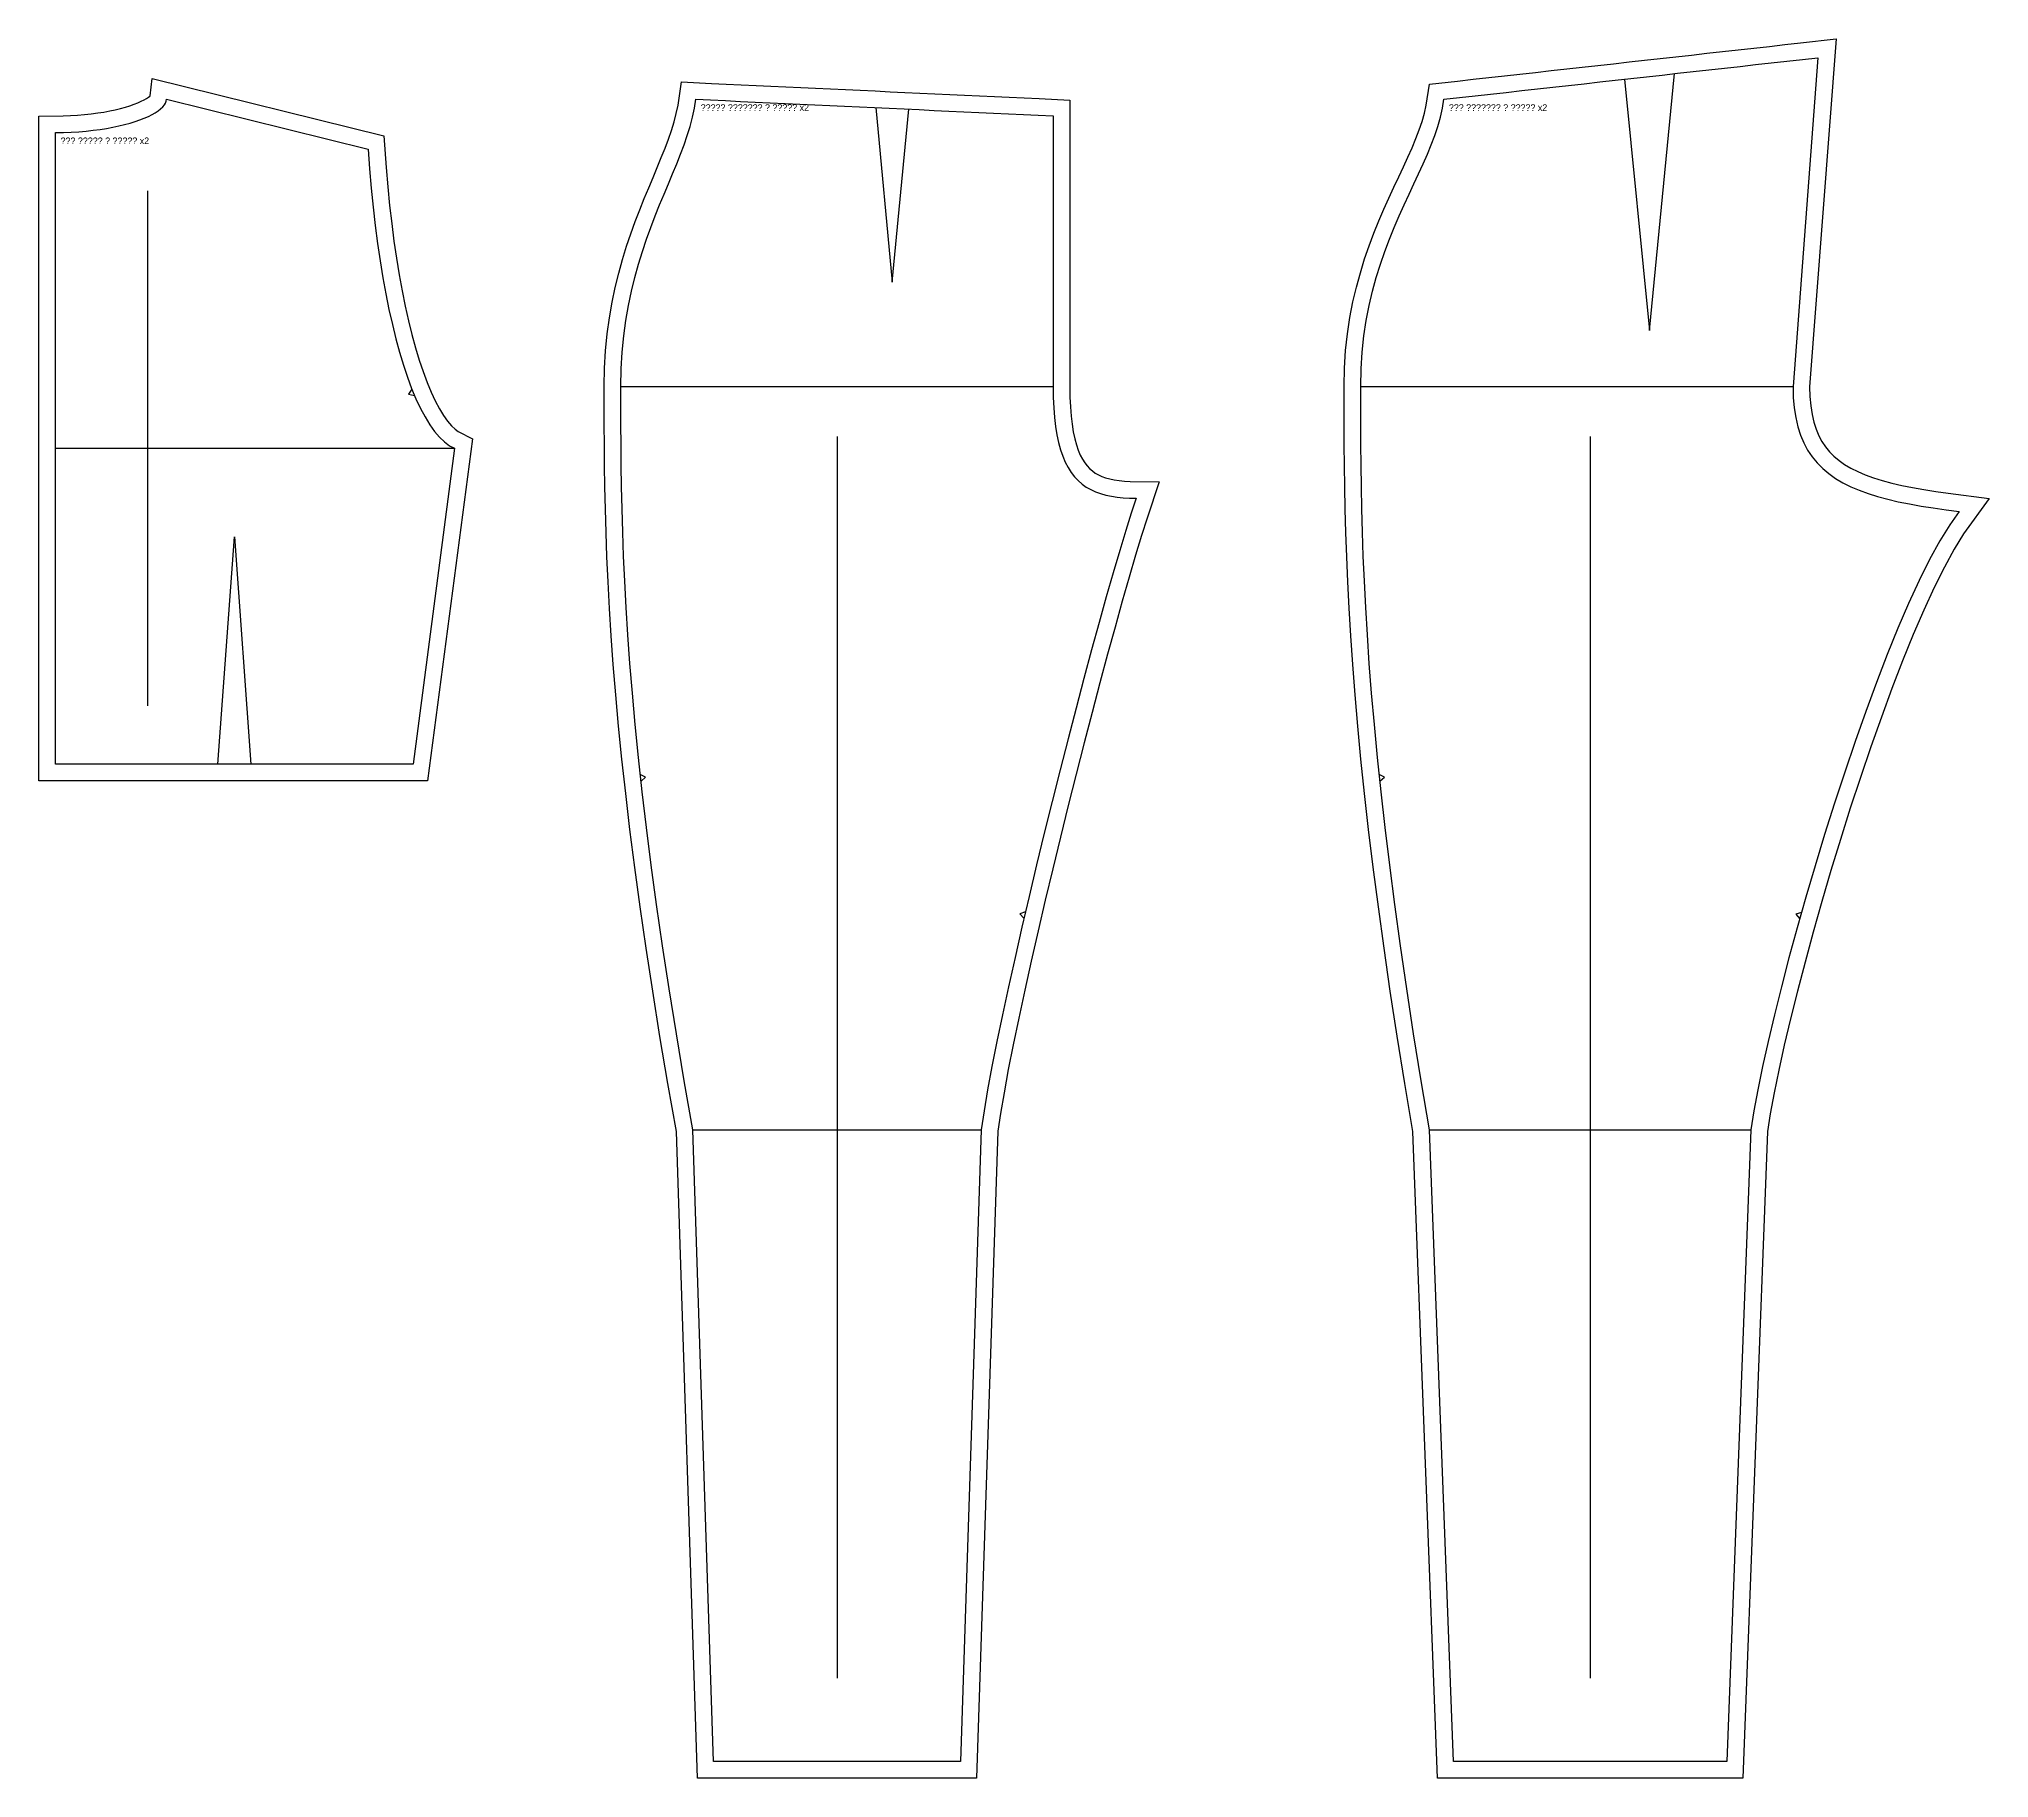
# Model space of a CAD drawing. Header units: millimetres. Extents: x -10 to 2213, y -1010 to 36.
# Drawn here: x 1040 to 2213, y -1010 to 36 of the extents above; entities that cross this region are included whole.
import ezdxf

# ---------------------------------------------------------------- set-up
doc = ezdxf.new("R2010")
doc.units = ezdxf.units.MM
for name, color, linetype in [('GRAIN', 4, 'CONTINUOUS'), ('INTERNAL', 3, 'CONTINUOUS'), ('NOTCH', 5, 'CONTINUOUS'), ('OUTLINE', 1, 'CONTINUOUS'), ('SEAM', 2, 'CONTINUOUS'), ('TEXT', 6, 'CONTINUOUS')]:
    doc.layers.add(name, color=color, linetype=linetype)

msp = doc.modelspace()

# ---------------------------------------------------------------- linework, layer by layer
at = {"layer": 'GRAIN'}
for points in [[(1105.2, -55), (1105.2, -365)], [(1520, -202.8), (1520, -950)], [(1973, -202.8), (1973, -950)]]:
    msp.add_lwpolyline(points, dxfattribs=at)
at = {"layer": 'INTERNAL'}
for points in [[(1993.75, 12.083333), (2008.75, -139.2), (2023.75, 15.416667)], [(1543.25, -5.034884), (1553.25, -110), (1563.25, -5.965116)], [(1390, -172.8), (1650, -172.8)], [(1835, -172.8), (2095, -172.8)], [(1050, -210), (1290, -210)], [(1147.5, -400), (1157.5, -263.2), (1167.5, -400)], [(1433.333333, -620), (1606.666667, -620)], [(1876.333333, -620), (2069.666667, -620)]]:
    msp.add_lwpolyline(points, dxfattribs=at)
at = {"layer": 'NOTCH'}
for points in [[(1264.315912, -174.424915), (1262.295184, -177.410993), (1265.828767, -178.127789)], [(1402.119815, -410.224196), (1404.882311, -407.907169), (1401.681019, -406.248336)], [(1846.560552, -410.225275), (1849.33468, -407.922187), (1846.141781, -406.247257)], [(1633.365854, -488.805892), (1629.990359, -490.073188), (1632.458438, -492.701608)], [(2100.097091, -489.172052), (2096.666411, -490.281302), (2099.009826, -493.021448)]]:
    msp.add_lwpolyline(points, dxfattribs=at)
at = {"layer": 'OUTLINE'}
for points in [[(1885, 0), (1894.375, 1.041667), (1903.75, 2.083333), (1913.125, 3.125), (1922.5, 4.166667), (1931.875, 5.208333), (1941.25, 6.25), (1950.625, 7.291667), (1960, 8.333333), (1969.375, 9.375), (1978.75, 10.416667), (1988.125, 11.458333), (1997.5, 12.5), (2006.875, 13.541667), (2016.25, 14.583333), (2025.625, 15.625), (2035, 16.666667), (2044.375, 17.708333), (2053.75, 18.75), (2063.125, 19.791667), (2072.5, 20.833333), (2081.875, 21.875), (2091.25, 22.916667), (2100.625, 23.958333), (2110, 25), (2095, -172.8), (2095.18193, -179.477836), (2095.726273, -185.722685), (2096.630859, -191.551562), (2097.893519, -196.981481), (2099.51208, -202.029456), (2101.484375, -206.7125), (2103.808232, -211.047627), (2106.481481, -215.051852), (2109.501953, -218.742188), (2112.867477, -222.135648), (2116.575883, -225.249248), (2120.625, -228.1), (2125.012659, -230.704919), (2129.73669, -233.081019), (2134.794922, -235.245313), (2140.185185, -237.214815), (2145.90531, -239.006539), (2151.953125, -240.6375), (2158.326461, -242.124711), (2165.023148, -243.485185), (2172.041016, -244.735938), (2179.377894, -245.893981), (2187.031612, -246.976331), (2195, -248), (2189.259235, -256.003038), (2183.309992, -265.670139), (2177.186849, -276.863281), (2170.924383, -289.444444), (2164.557171, -303.275608), (2158.119792, -318.21875), (2151.646822, -334.135851), (2145.17284, -350.888889), (2138.732422, -368.339844), (2132.360147, -386.350694), (2126.090591, -404.78342), (2119.958333, -423.5), (2113.99795, -442.362413), (2108.24402, -461.232639), (2102.73112, -479.972656), (2097.493827, -498.444444), (2092.56672, -516.509983), (2087.984375, -534.03125), (2083.781371, -550.870226), (2079.992284, -566.888889), (2076.651693, -581.949219), (2073.794174, -595.913194), (2071.454307, -608.642795), (2069.666667, -620), (2055.285714, -1000), (1890.714286, -1000), (1876.333333, -620), (1871.378954, -590.45905), (1866.837191, -562.179731), (1862.690104, -535.119344), (1858.919753, -509.235185), (1855.508198, -484.484554), (1852.4375, -460.82475), (1849.689718, -438.213071), (1847.246914, -416.606815), (1845.091146, -395.963281), (1843.204475, -376.239769), (1841.568962, -357.393575), (1840.166667, -339.382), (1838.979649, -322.162341), (1837.989969, -305.691898), (1837.179688, -289.927969), (1836.530864, -274.827852), (1836.025559, -260.348846), (1835.645833, -246.44825), (1835.373746, -233.083362), (1835.191358, -220.211481), (1835.080729, -207.789906), (1835.02392, -195.775935), (1835.00299, -184.126867), (1835, -172.8), (1835.228226, -162.221875), (1835.88831, -152.075), (1836.943359, -142.340625), (1838.356481, -133), (1840.090784, -124.034375), (1842.109375, -115.425), (1844.375362, -107.153125), (1846.851852, -99.2), (1849.501953, -91.546875), (1852.288773, -84.175), (1855.17542, -77.065625), (1858.125, -70.2), (1861.100622, -63.559375), (1864.065394, -57.125), (1866.982422, -50.878125), (1869.814815, -44.8), (1872.52568, -38.871875), (1875.078125, -33.075), (1877.435258, -27.390625), (1879.560185, -21.8), (1881.416016, -16.284375), (1882.965856, -10.825), (1884.172815, -5.403125)], [(1050, -20), (1054.776524, -19.943649), (1059.434414, -19.778356), (1063.966146, -19.509766), (1068.364198, -19.143519), (1072.621046, -18.685258), (1076.729167, -18.140625), (1080.681038, -17.515263), (1084.469136, -16.814815), (1088.085938, -16.044922), (1091.52392, -15.211227), (1094.775559, -14.319372), (1097.833333, -13.375), (1100.689718, -12.383753), (1103.337191, -11.351273), (1105.768229, -10.283203), (1107.975309, -9.185185), (1109.950907, -8.062862), (1111.6875, -6.921875), (1113.177566, -5.767867), (1114.41358, -4.606481), (1115.388021, -3.443359), (1116.093364, -2.284144), (1116.522087, -1.134476), (1116.666667, 0), (1238.013278, -30), (1238.84054, -41.882378), (1239.819151, -53.517361), (1240.944348, -64.886719), (1242.211368, -75.972222), (1243.615449, -86.755642), (1245.151828, -97.21875), (1246.815742, -107.343316), (1248.602428, -117.111111), (1250.507123, -126.503906), (1252.525066, -135.503472), (1254.651492, -144.09158), (1256.881639, -152.25), (1259.210744, -159.960503), (1261.634045, -167.204861), (1264.146779, -173.964844), (1266.744183, -180.222222), (1269.421494, -185.958767), (1272.17395, -191.15625), (1274.996787, -195.796441), (1277.885243, -199.861111), (1280.834555, -203.332031), (1283.83996, -206.190972), (1286.896696, -208.419705), (1290, -210), (1265, -400), (1050, -400)], [(1435, 0), (1443.958333, -0.416667), (1452.916667, -0.833333), (1461.875, -1.25), (1470.833333, -1.666667), (1479.791667, -2.083333), (1488.75, -2.5), (1497.708333, -2.916667), (1506.666667, -3.333333), (1515.625, -3.75), (1524.583333, -4.166667), (1533.541667, -4.583333), (1542.5, -5), (1551.458333, -5.416667), (1560.416667, -5.833333), (1569.375, -6.25), (1578.333333, -6.666667), (1587.291667, -7.083333), (1596.25, -7.5), (1605.208333, -7.916667), (1614.166667, -8.333333), (1623.125, -8.75), (1632.083333, -9.166667), (1641.041667, -9.583333), (1650, -10), (1650, -172.8), (1650.090965, -179.477257), (1650.363137, -185.718056), (1650.81543, -191.535937), (1651.446759, -196.944444), (1652.25604, -201.957118), (1653.242188, -206.5875), (1654.404116, -210.849132), (1655.740741, -214.755556), (1657.250977, -218.320313), (1658.933738, -221.556944), (1660.787941, -224.478993), (1662.8125, -227.1), (1665.00633, -229.433507), (1667.368345, -231.493056), (1669.897461, -233.292188), (1672.592593, -234.844444), (1675.452655, -236.163368), (1678.476563, -237.2625), (1681.663231, -238.155382), (1685.011574, -238.855556), (1688.520508, -239.376563), (1692.188947, -239.731944), (1696.015806, -239.935243), (1700, -240), (1697.00428, -248.96195), (1693.666184, -259.508102), (1690.02181, -271.503906), (1686.107253, -284.814815), (1681.958611, -299.306279), (1677.611979, -314.84375), (1673.103455, -331.292679), (1668.469136, -348.518519), (1663.745117, -366.386719), (1658.967496, -384.762731), (1654.172369, -403.512008), (1649.395833, -422.5), (1644.673985, -441.592159), (1640.042921, -460.653935), (1635.538737, -479.550781), (1631.197531, -498.148148), (1627.055399, -516.311487), (1623.148438, -533.90625), (1619.512744, -550.797888), (1616.184414, -566.851852), (1613.199544, -581.933594), (1610.594232, -595.908565), (1608.404574, -608.642216), (1606.666667, -620), (1594.285714, -1000), (1445.714286, -1000), (1433.333333, -620), (1428.139226, -590.45905), (1423.377701, -562.179731), (1419.029948, -535.119344), (1415.07716, -509.235185), (1411.50053, -484.484554), (1408.28125, -460.82475), (1405.400511, -438.213071), (1402.839506, -416.606815), (1400.579427, -395.963281), (1398.601466, -376.239769), (1396.886815, -357.393575), (1395.416667, -339.382), (1394.172213, -322.162341), (1393.134645, -305.691898), (1392.285156, -289.927969), (1391.604938, -274.827852), (1391.075183, -260.348846), (1390.677083, -246.44825), (1390.391831, -233.083362), (1390.200617, -220.211481), (1390.084635, -207.789906), (1390.025077, -195.775935), (1390.003135, -184.126867), (1390, -172.8), (1390.202908, -162.221875), (1390.789931, -152.075), (1391.728516, -142.340625), (1392.986111, -133), (1394.530165, -124.034375), (1396.328125, -115.425), (1398.347439, -107.153125), (1400.555556, -99.2), (1402.919922, -91.546875), (1405.407986, -84.175), (1407.987196, -77.065625), (1410.625, -70.2), (1413.288845, -63.559375), (1415.946181, -57.125), (1418.564453, -50.878125), (1421.111111, -44.8), (1423.553602, -38.871875), (1425.859375, -33.075), (1427.995877, -27.390625), (1429.930556, -21.8), (1431.630859, -16.284375), (1433.064236, -10.825), (1434.198134, -5.403125)]]:
    msp.add_lwpolyline(points, close=True, dxfattribs=at)
at = {"layer": 'SEAM'}
for points in [[(1876.275441, 9.092144), (1893.270685, 10.980504), (1902.645685, 12.022171), (1912.020685, 13.063837), (1921.395685, 14.105504), (1930.770685, 15.147171), (1940.145685, 16.188837), (1949.520685, 17.230504), (1958.895685, 18.272171), (1968.270685, 19.313837), (1977.645685, 20.355504), (1987.020685, 21.397171), (1996.395685, 22.438837), (2005.770685, 23.480504), (2015.145685, 24.522171), (2024.520685, 25.563837), (2033.895685, 26.605504), (2043.270685, 27.647171), (2052.645685, 28.688837), (2062.020685, 29.730504), (2071.395685, 30.772171), (2080.770685, 31.813837), (2090.145685, 32.855504), (2099.520685, 33.897171), (2120.883425, 36.270809), (2105.010319, -173.042558), (2105.170088, -178.906971), (2105.65939, -184.520375), (2106.455409, -189.649678), (2107.540952, -194.317932), (2108.899627, -198.555367), (2110.518874, -202.400132), (2112.393461, -205.897151), (2114.528157, -209.094684), (2116.938179, -212.039188), (2119.646726, -214.770218), (2122.680371, -217.317284), (2126.064102, -219.699576), (2129.817725, -221.928073), (2133.954315, -224.008701), (2138.480453, -225.945324), (2143.397448, -227.741903), (2148.702871, -229.40373), (2154.391935, -230.937944), (2160.458571, -232.353586), (2166.896162, -233.661424), (2173.698017, -234.873678), (2180.857641, -236.003744), (2188.36887, -237.065943), (2212.890276, -240.216116), (2197.590671, -261.544864), (2191.960423, -270.69362), (2186.052844, -281.492711), (2179.944445, -293.764356), (2173.69243, -307.345282), (2167.344447, -322.080908), (2160.943067, -337.821969), (2154.528002, -354.422543), (2148.137272, -371.738865), (2141.807849, -389.628598), (2135.576037, -407.950355), (2129.477706, -426.563384), (2123.548434, -445.327343), (2117.823607, -464.102124), (2112.338487, -482.747707), (2107.128265, -501.124019), (2102.228098, -519.090778), (2097.673152, -536.507281), (2093.498638, -553.232115), (2089.739847, -569.1227), (2086.432198, -584.034515), (2083.611265, -597.819711), (2081.312733, -610.324429), (2079.637119, -620.969912), (2064.914427, -1010), (1881.085573, -1010), (1866.364787, -621.020294), (1861.510968, -592.078938), (1856.958029, -563.730032), (1852.799884, -536.597493), (1849.018653, -510.638643), (1845.596461, -485.810835), (1842.515436, -462.071466), (1839.757713, -439.377978), (1837.305428, -417.687873), (1835.14072, -396.958724), (1833.245724, -377.148178), (1831.602574, -358.213979), (1830.193393, -340.11397), (1829.000295, -322.806108), (1828.005376, -306.248475), (1827.190712, -290.399286), (1826.538353, -275.21689), (1826.030323, -260.659775), (1825.648613, -246.686559), (1825.375188, -233.255975), (1825.191989, -220.326852), (1825.08094, -207.858079), (1825.023962, -195.808561), (1825.002992, -184.13717), (1824.999972, -172.693456), (1825.235233, -161.789241), (1825.923362, -151.211258), (1827.024314, -141.05336), (1828.499611, -131.301768), (1830.310038, -121.942609), (1832.415726, -112.961761), (1834.776262, -104.344738), (1837.350835, -96.076625), (1840.098386, -88.14208), (1842.977756, -80.525385), (1845.947821, -73.210562), (1848.967607, -66.181523), (1851.996391, -59.422257), (1854.993802, -52.917045), (1857.919934, -46.650675), (1860.7355, -40.608661), (1863.402058, -34.777426), (1865.882345, -29.14443), (1868.140749, -23.698144), (1870.143945, -18.427792), (1871.861645, -13.322697), (1873.267352, -8.371041), (1874.338792, -3.557943)], [(1106.840625, 1.999646), (1108.166389, 12.402558), (1247.483313, -22.040165), (1248.81139, -41.116008), (1249.77779, -52.605813), (1250.888269, -63.826446), (1252.137783, -74.758781), (1253.521208, -85.383564), (1255.033318, -95.681394), (1256.668754, -105.63268), (1258.421989, -115.217596), (1260.287271, -124.416029), (1262.258553, -133.207504), (1264.329388, -141.57109), (1266.492775, -149.485285), (1268.74095, -156.927869), (1271.065066, -163.875717), (1273.454721, -170.304583), (1275.897251, -176.188857), (1278.376651, -181.501347), (1280.871947, -186.213233), (1283.354771, -190.294509), (1285.78595, -193.715693), (1288.11137, -196.452382), (1290.25912, -198.495463), (1292.144443, -199.870094), (1300.836663, -204.296432), (1273.770404, -410), (1040, -410), (1040, -10.11728), (1054.540186, -9.945741), (1058.961201, -9.788855), (1063.255281, -9.534349), (1067.41395, -9.188037), (1071.428571, -8.755852), (1075.290318, -8.243882), (1078.990129, -7.658408), (1082.518651, -7.005957), (1085.866166, -6.293386), (1089.02249, -5.527992), (1091.976852, -4.717674), (1094.717715, -3.871177), (1097.232567, -2.998452), (1099.50763, -2.111207), (1101.527526, -1.223772), (1103.274898, -0.354457), (1104.730147, 0.47226), (1105.87164, 1.22225), (1106.677456, 1.846329)], [(1426.435278, 10.40917), (1444.422947, 9.572534), (1453.381281, 9.155868), (1462.339614, 8.739201), (1471.297947, 8.322534), (1480.256281, 7.905868), (1489.214614, 7.489201), (1498.172947, 7.072534), (1507.131281, 6.655868), (1516.089614, 6.239201), (1525.047947, 5.822534), (1534.006281, 5.405868), (1542.964614, 4.989201), (1551.922947, 4.572534), (1560.881281, 4.155868), (1569.839614, 3.739201), (1578.797947, 3.322534), (1587.756281, 2.905868), (1596.714614, 2.489201), (1605.672947, 2.072534), (1614.631281, 1.655868), (1623.589614, 1.239201), (1632.547947, 0.822534), (1641.506281, 0.405868), (1660, -0.454305), (1660, -172.731888), (1660.087996, -179.191232), (1660.346232, -185.112489), (1660.770379, -190.568328), (1661.353888, -195.567157), (1662.088536, -200.117555), (1662.964139, -204.228887), (1663.968408, -207.912265), (1665.08715, -211.181906), (1666.305116, -214.05679), (1667.60777, -216.56232), (1668.984116, -218.731312), (1670.430212, -220.603437), (1671.952261, -222.222393), (1673.567768, -223.631027), (1675.303604, -224.865845), (1677.191281, -225.953049), (1679.261196, -226.907595), (1681.537997, -227.735168), (1684.038326, -228.435743), (1686.770857, -229.007143), (1689.737764, -229.44767), (1692.936668, -229.757566), (1696.362427, -229.939556), (1713.812004, -230.223172), (1706.513882, -252.056124), (1703.217508, -262.470463), (1699.602962, -274.368084), (1695.711144, -287.601672), (1691.580728, -302.029472), (1687.249321, -317.512521), (1682.753972, -333.913383), (1678.131414, -351.095504), (1673.418194, -368.92286), (1668.650744, -387.259751), (1663.865427, -405.970669), (1659.098564, -424.920211), (1654.38645, -443.973008), (1649.765376, -462.993665), (1645.271635, -481.846698), (1640.94154, -500.396467), (1636.811434, -518.507072), (1632.91771, -536.042223), (1629.296831, -552.865027), (1625.985365, -568.83765), (1623.020021, -583.820734), (1620.437705, -597.672354), (1618.275565, -610.245979), (1616.641921, -620.922368), (1603.965206, -1010), (1436.034794, -1010), (1423.361711, -621.03384), (1418.284041, -592.155115), (1413.510277, -563.803113), (1409.150413, -536.66734), (1405.185704, -510.705117), (1401.597414, -485.873799), (1398.366812, -462.130784), (1395.47517, -439.433523), (1392.903765, -417.739526), (1390.633874, -397.006377), (1388.646775, -377.191744), (1386.923739, -358.253388), (1385.44603, -340.149183), (1384.194898, -322.837118), (1383.151575, -306.275316), (1382.297272, -290.422036), (1381.613169, -275.235684), (1381.080418, -260.674804), (1380.680138, -246.698083), (1380.393416, -233.264324), (1380.201311, -220.332433), (1380.084867, -207.861377), (1380.025124, -195.81014), (1380.003137, -184.137669), (1379.999973, -172.705483), (1380.20845, -161.83706), (1380.817695, -151.306065), (1381.792776, -141.193178), (1383.10003, -131.483719), (1384.705229, -122.163051), (1386.57361, -113.216473), (1388.669937, -104.629125), (1390.958589, -96.385928), (1393.403665, -88.471556), (1395.969095, -80.870454), (1398.618755, -73.56689), (1401.316578, -66.54505), (1404.026662, -59.789158), (1406.713387, -53.283618), (1409.341541, -47.013169), (1411.876475, -40.963025), (1414.284315, -35.119002), (1416.532238, -29.467563), (1418.588843, -23.995762), (1420.424599, -18.690995), (1422.012354, -13.540466), (1423.327796, -8.530274), (1424.349666, -3.644077)]]:
    msp.add_lwpolyline(points, close=True, dxfattribs=at)

# ---------------------------------------------------------------- texts
at = {"layer": 'TEXT'}
for s, p in [('????? ??????? ? ????? x2', (1438, -7)), ('??? ??????? ? ????? x2', (1888, -7)), ('??? ????? ? ????? x2', (1053, -27))]:
    msp.add_text(s, height=4, dxfattribs=at).set_placement(p)

doc.saveas('drawing.dxf')
